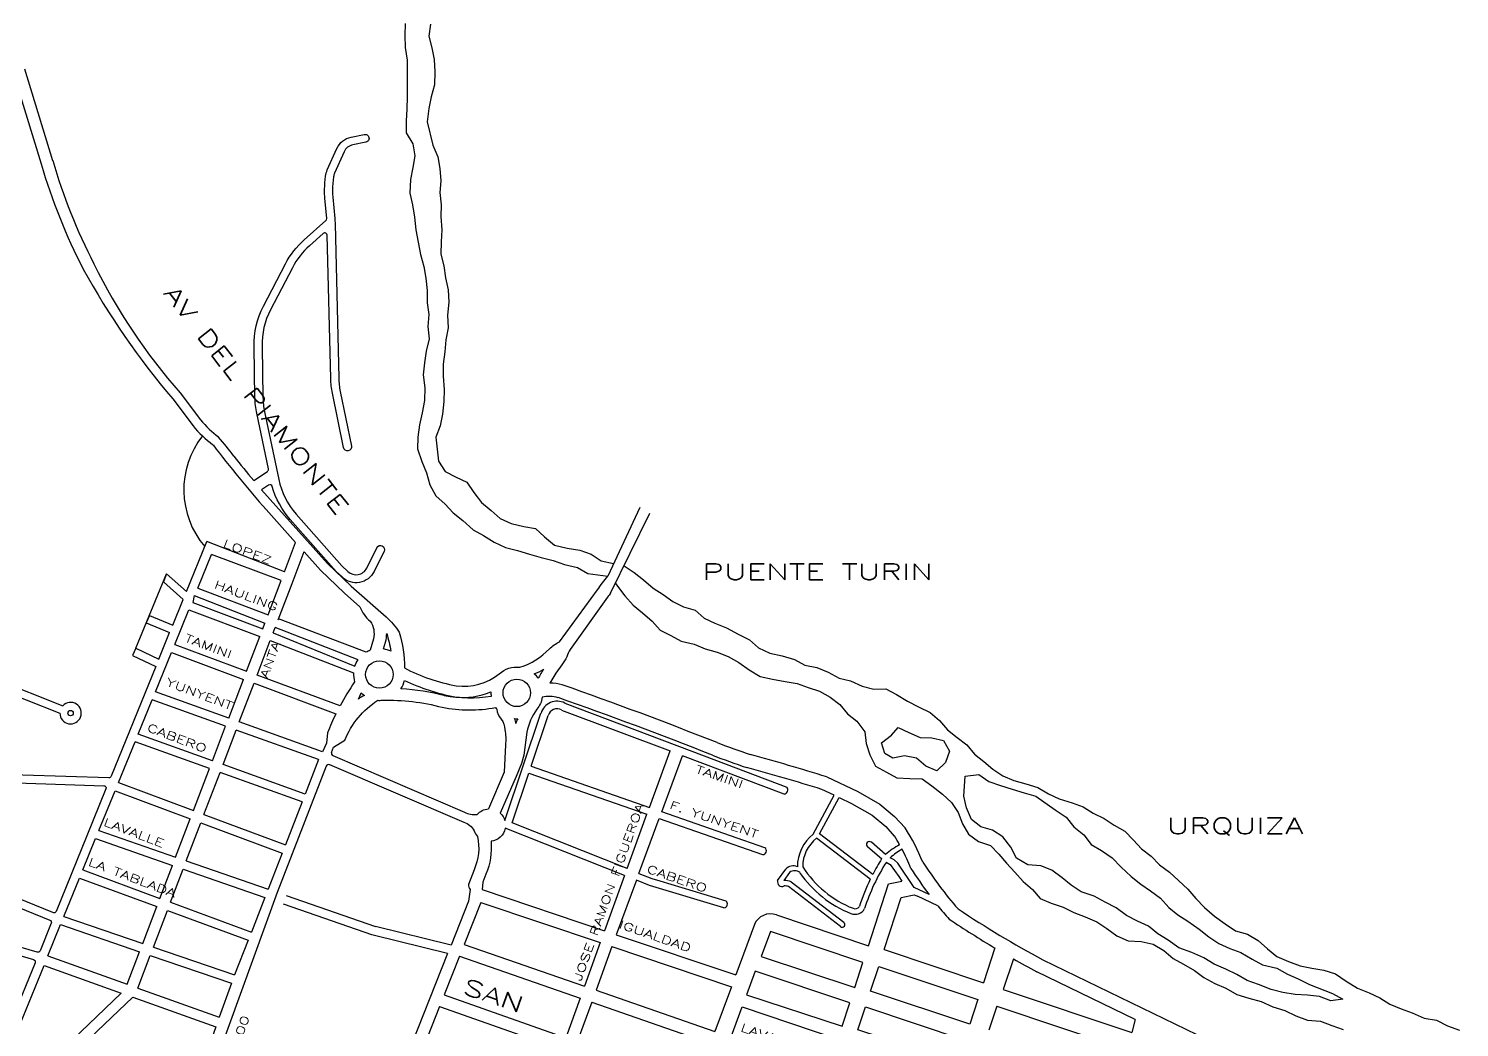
# Model space of a CAD drawing. Header units: millimetres. Extents: x 4374322 to 4409026, y 6503580 to 6534206.
# Drawn here: x 4380603 to 4382391, y 6527287 to 6528536 of the extents above; entities that cross this region are included whole.
import ezdxf

# ---------------------------------------------------------------- set-up
doc = ezdxf.new("R2010")
doc.units = ezdxf.units.MM
for name, color, linetype in [('LINEA CALLE', 252, 'Continuous'), ('NOMBRE BARRIO', 8, 'Continuous'), ('NOMBRE CALLE', 252, 'Continuous'), ('RIO', 252, 'Continuous')]:
    doc.layers.add(name, color=color, linetype=linetype)
doc.styles.add('ROMANS', font='romans')
doc.styles.add('S1', font='ROMANS')

msp = doc.modelspace()

# ---------------------------------------------------------------- linework, layer by layer
at = {"layer": 'LINEA CALLE', "transparency": 33554687}
for p, q in [((4381366.8, 6527937.5), (4381326.8, 6527851.7)), ((4381330.4, 6527830.1), (4381379.3, 6527930.3)), ((4380800.2, 6527832.3), (4380825.6, 6527894.7)), ((4380922.8, 6527857), (4380825.6, 6527894.7)), ((4380922.8, 6527857), (4380936.7, 6527893.6)), ((4380814.3, 6527836.4), (4380831.5, 6527878.7)), ((4380918.6, 6527846.1), (4380831.5, 6527878.7)), ((4380932.2, 6527842.3), (4380947.5, 6527882.3)), ((4380736.9, 6527761.7), (4380775.4, 6527854.6)), ((4380775.5, 6527854.5), (4380771.4, 6527844.6)), ((4380775.4, 6527854.6), (4380800.2, 6527832.3)), ((4380771.4, 6527844.6), (4380796.1, 6527822.3)), ((4380814.3, 6527836.4), (4380902.2, 6527803)), ((4380902.2, 6527803), (4380918.6, 6527846.1)), ((4380914.9, 6527796.9), (4380932.2, 6527842.3)), ((4380783.1, 6527790.3), (4380796.1, 6527822.3)), ((4380810.1, 6527827.2), (4380808.1, 6527818.4)), ((4380808.1, 6527818.4), (4380895.6, 6527785.5)), ((4380810.1, 6527827.2), (4380898.2, 6527792.6)), ((4380753.9, 6527802.5), (4380750, 6527793.2)), ((4380753.9, 6527802.5), (4380783.1, 6527790.3)), ((4380785.7, 6527766.1), (4380803.3, 6527809.4)), ((4380803.3, 6527809.4), (4380892, 6527776.1)), ((4380750, 6527793.2), (4380779.3, 6527780.9)), ((4380895.6, 6527785.5), (4380898.2, 6527792.6)), ((4380908.7, 6527780.6), (4380911.3, 6527787.5)), ((4380765.8, 6527747.8), (4380779.3, 6527780.9)), ((4380785.7, 6527766.1), (4380875.4, 6527732.7)), ((4380875.4, 6527732.7), (4380892, 6527776.1)), ((4380888.6, 6527727.8), (4380905.1, 6527771.2)), ((4380736.9, 6527761.7), (4380733, 6527752.4)), ((4380733, 6527752.4), (4380762, 6527738.5)), ((4380736.9, 6527761.7), (4380765.8, 6527747.8)), ((4380761.6, 6527707.1), (4380781.6, 6527756)), ((4380781.6, 6527756), (4380871.5, 6527722.5)), ((4380853.1, 6527674.2), (4380871.5, 6527722.5)), ((4380866.3, 6527669.4), (4380884.7, 6527717.6)), ((4380740.1, 6527654.2), (4380757.5, 6527697)), ((4380849.2, 6527664), (4380757.5, 6527697)), ((4380853.1, 6527674.2), (4380761.6, 6527707.1)), ((4381273, 6527692.9), (4381447.1, 6527627.1)), ((4381198.3, 6527545.9), (4381243.3, 6527680.1)), ((4381231.2, 6527614.1), (4381252.4, 6527677.3)), ((4381269.1, 6527684.2), (4381404.6, 6527633)), ((4380832.8, 6527620.8), (4380849.2, 6527664)), ((4380846, 6527616), (4380862.5, 6527659.2)), ((4380965.4, 6527622.2), (4380862.5, 6527659.2)), ((4380715.4, 6527593.5), (4380736.1, 6527644.4)), ((4380829, 6527611), (4380736.1, 6527644.4)), ((4380832.8, 6527620.8), (4380740.1, 6527654.2)), ((4380965.4, 6527622.2), (4380948.6, 6527579.1)), ((4380983.2, 6527627.3), (4381147.6, 6527556.3)), ((4381547.2, 6527579), (4381420.2, 6527627.1)), ((4381447.1, 6527627.1), (4381550.7, 6527587.8)), ((4380809.1, 6527558.6), (4380829, 6527611)), ((4380822.2, 6527553.6), (4380842.3, 6527606.2)), ((4380944.8, 6527569.3), (4380842.3, 6527606.2)), ((4380948.6, 6527579.1), (4380846, 6527616)), ((4380975, 6527614.2), (4380913.5, 6527456.2)), ((4380979, 6527615.9), (4381146.9, 6527544)), ((4381207.4, 6527543.2), (4381228.3, 6527605.4)), ((4381219, 6527617.2), (4381212.5, 6527601)), ((4381228.3, 6527605.4), (4381375.8, 6527553.9)), ((4381231.2, 6527614.1), (4381379, 6527562.5)), ((4380715.4, 6527593.5), (4380809.1, 6527558.6)), ((4381212.5, 6527601), (4381192.3, 6527555.4)), ((4381609.9, 6527577.6), (4381594.3, 6527585)), ((4381600.4, 6527600.6), (4381639.1, 6527582.3)), ((4380690.9, 6527533.5), (4380711.2, 6527583.3)), ((4380711.2, 6527583.3), (4380805.1, 6527548.2)), ((4380944.8, 6527569.3), (4380923.9, 6527515.7)), ((4381583.5, 6527528.9), (4381609.9, 6527577.6)), ((4381591.4, 6527529.6), (4381615.9, 6527574.7)), ((4381615.9, 6527574.7), (4381631.4, 6527567.4)), ((4381631.4, 6527567.4), (4381657.2, 6527552.9)), ((4381639.1, 6527582.3), (4381666.8, 6527566.7)), ((4381666.8, 6527566.7), (4381685, 6527551.2)), ((4380822.2, 6527553.6), (4380923.9, 6527515.7)), ((4381523.2, 6527512.1), (4381394.3, 6527557.1)), ((4381657.2, 6527552.9), (4381674.1, 6527538.5)), ((4381685, 6527551.2), (4381698.3, 6527537)), ((4380690.9, 6527533.5), (4380786.8, 6527500.2)), ((4380786.8, 6527500.2), (4380805.1, 6527548.2)), ((4380800.1, 6527495.6), (4380818.3, 6527543.3)), ((4380818.3, 6527543.3), (4380919.9, 6527505.3)), ((4381347.9, 6527477.2), (4381198.7, 6527536.4)), ((4381351.1, 6527485.9), (4381207.4, 6527543.2)), ((4381391.2, 6527548.5), (4381520.2, 6527503.4)), ((4381674.1, 6527538.5), (4381684.9, 6527526.7)), ((4380670.9, 6527484.3), (4380686.8, 6527523.4)), ((4380686.8, 6527523.4), (4380782.9, 6527490)), ((4381654.9, 6527472.7), (4381587.8, 6527523.9)), ((4381658, 6527478.7), (4381591.4, 6527529.6)), ((4381651.4, 6527513.4), (4381669.1, 6527498)), ((4381673.9, 6527503.5), (4381656.2, 6527518.9)), ((4380800.1, 6527495.6), (4380902.2, 6527460.1)), ((4380919.9, 6527505.3), (4380902.2, 6527460.1)), ((4381684.8, 6527497), (4381679.9, 6527499.4)), ((4381689.3, 6527492.7), (4381684.8, 6527497)), ((4380670.9, 6527484.3), (4380767.2, 6527448.7)), ((4380767.2, 6527448.7), (4380782.9, 6527490)), ((4380780.4, 6527443.8), (4380796.1, 6527485.2)), ((4380796.1, 6527485.2), (4380898.2, 6527449.7)), ((4381347.9, 6527477.2), (4381322.8, 6527408.2)), ((4381539.1, 6527470.9), (4381549.2, 6527485.1)), ((4381554, 6527481.2), (4381546.7, 6527471)), ((4381674.9, 6527494.1), (4381679.7, 6527491.2)), ((4381679.7, 6527491.2), (4381690.4, 6527476.2)), ((4381709.5, 6527462.3), (4381689.3, 6527492.7)), ((4380647.1, 6527426), (4380666.8, 6527474.2)), ((4380666.8, 6527474.2), (4380763.3, 6527438.5)), ((4381169.8, 6527459.8), (4381322.8, 6527408.2)), ((4381362.6, 6527471.4), (4381337.4, 6527403.3)), ((4381378.8, 6527464.9), (4381362.6, 6527471.4)), ((4381471.9, 6527436.9), (4381378.8, 6527464.9)), ((4381392, 6527470.5), (4381474.5, 6527445.6)), ((4381617.8, 6527413.4), (4381552.8, 6527463.4)), ((4381556.2, 6527469.4), (4381621.9, 6527418.8)), ((4381690.4, 6527476.2), (4381694.4, 6527470.3)), ((4381728.3, 6527453.7), (4381709.5, 6527462.3)), ((4380913.5, 6527456.2), (4380750.2, 6527005.1)), ((4380780.4, 6527443.8), (4380881.4, 6527406.5)), ((4380898.2, 6527449.7), (4380881.4, 6527406.5)), ((4380921.1, 6527441.8), (4381032.8, 6527403)), ((4380924.9, 6527452.2), (4381036.5, 6527413.4)), ((4381152.6, 6527445.4), (4381130.9, 6527390.4)), ((4381168.1, 6527443.7), (4381147.2, 6527391.2)), ((4381168.1, 6527443.7), (4381317.4, 6527393.4)), ((4381709.8, 6527453.2), (4381714, 6527451.3)), ((4381739.3, 6527439.6), (4381714, 6527451.3)), ((4380647.1, 6527426), (4380745.7, 6527392.3)), ((4380745.7, 6527392.3), (4380763.3, 6527438.5)), ((4380759, 6527387.7), (4380776.5, 6527433.6)), ((4380776.5, 6527433.6), (4380877.4, 6527396.3)), ((4381537.7, 6527428), (4381652.5, 6527389.6)), ((4380627.1, 6527376.8), (4380643, 6527415.9)), ((4380643, 6527415.9), (4380741.8, 6527382.1)), ((4381130.9, 6527390.4), (4381036.5, 6527413.4)), ((4380759, 6527387.7), (4380860.5, 6527353)), ((4380877.4, 6527396.3), (4380860.5, 6527353)), ((4381126.7, 6527380), (4381033.8, 6527402.7)), ((4381147.2, 6527391.2), (4381297.6, 6527338.9)), ((4381317.4, 6527393.4), (4381297.6, 6527338.9)), ((4381332, 6527388.5), (4381312.1, 6527333.8)), ((4381337.4, 6527403.3), (4381486.7, 6527353)), ((4380627.1, 6527376.8), (4380726.3, 6527341.3)), ((4380726.3, 6527341.3), (4380741.8, 6527382.1)), ((4380739.5, 6527336.6), (4380755.1, 6527377.5)), ((4380755.1, 6527377.5), (4380856.6, 6527342.9)), ((4381126.7, 6527380), (4381062.8, 6527218.7)), ((4381141.4, 6527376.5), (4381122.3, 6527328.2)), ((4381141.4, 6527376.5), (4381292.2, 6527324)), ((4381672.3, 6527384.8), (4381796.3, 6527343.3)), ((4381810.6, 6527386.8), (4381796.3, 6527343.3)), ((4381833.7, 6527373.3), (4381821, 6527335)), ((4381870.6, 6527372), (4382104.3, 6527258.4)), ((4380588.6, 6527282.3), (4380622.3, 6527365)), ((4380622.3, 6527365), (4380718.9, 6527330.4)), ((4381986, 6527297.3), (4381863, 6527357.1)), ((4380739.5, 6527336.6), (4380841.3, 6527300.1)), ((4380856.6, 6527342.9), (4380841.3, 6527300.1)), ((4381821, 6527335), (4381981.7, 6527281.2)), ((4380647.7, 6527262.2), (4380718.9, 6527330.4)), ((4380662.2, 6527257.2), (4380733.2, 6527325.3)), ((4380733.2, 6527325.3), (4380837, 6527288.1)), ((4381122.3, 6527328.2), (4381274.2, 6527274.6)), ((4381292.2, 6527324), (4381274.2, 6527274.6)), ((4381306.7, 6527319), (4381288.7, 6527269.5)), ((4381306.7, 6527319), (4381455.3, 6527267.3)), ((4381312.1, 6527333.8), (4381460.7, 6527282.2)), ((4381789.2, 6527322.2), (4381779.1, 6527291.7)), ((4381116.5, 6527313.5), (4381090.9, 6527249)), ((4381116.5, 6527313.5), (4381268.8, 6527259.7)), ((4381813.2, 6527314.1), (4381803.1, 6527283.8)), ((4381813.2, 6527314.1), (4381974.7, 6527259.9)), ((4380837, 6527288.1), (4380808.2, 6527207.6)), ((4381986, 6527297.3), (4381981.7, 6527281.2))]:
    msp.add_line(p, q, dxfattribs=at)
for points in [[(4379994.3, 6527553.2), (4379994.4, 6527553.1, -0.429127), (4379992.1, 6527560), (4380113.5, 6527793.2), (4380217.2, 6528004.2, -0.052917), (4380353.1, 6528224.3), (4380353.1, 6528224.3, 0.061188), (4380497.4, 6528423.1), (4380507.5, 6528441.4, -0.062897), (4380550.8, 6528500.6, -0.050874), (4380554.9, 6528504.1, -0.330991), (4380571, 6528503.7, -0.110915), (4380578.3, 6528494.7, -0.00859), (4380579, 6528493.2, -0.030213), (4380583.1, 6528482.3), (4380590, 6528460.6), (4380618.7, 6528366.9)], [(4380884.3, 6527970.9), (4380901.4, 6527982.4, 0.305594), (4380902.7, 6527985.5), (4380888.1, 6528055.1, -0.046836), (4380885.9, 6528074.6), (4380884.7, 6528138.5, -0.1252), (4380896.5, 6528188.9), (4380923.9, 6528241.8, -0.091987), (4380947.5, 6528272), (4380974.6, 6528296, 0.237557), (4380975.6, 6528298.5), (4380973.3, 6528324.2, -0.045578), (4380973.4, 6528343.3), (4380974.2, 6528351.5, -0.082224), (4380976.3, 6528359.4), (4380988.3, 6528386.2, -0.241228), (4381006.1, 6528400.4), (4381022.5, 6528403.7, -1), (4381024.5, 6528393.9), (4381008.1, 6528390.6, 0.241228), (4380997.4, 6528382.1), (4380985.4, 6528355.3, 0.082224), (4380984.1, 6528350.6), (4380983.3, 6528342.4, 0.045578), (4380983.3, 6528325.1), (4380985.6, 6528298.5, -0.015786), (4380986, 6528291.9), (4380990.6, 6528098.9, 0.0445), (4380992.5, 6528082.2), (4381006.4, 6528014.2, -1), (4380996.6, 6528012.2), (4380982.7, 6528080.1, -0.0445), (4380980.6, 6528098.7), (4380976.3, 6528277.6, 0.638079), (4380971.3, 6528279.8), (4380954.1, 6528264.5, 0.091987), (4380932.8, 6528237.1), (4380905.3, 6528184.3, 0.1252), (4380894.7, 6528138.7), (4380895.9, 6528074.8, 0.046836), (4380897.9, 6528057.1), (4380915.7, 6527972.4, 0.130133), (4380937.5, 6527928.9), (4380994.6, 6527864.4), (4381002, 6527857.4, 0.50332), (4381025.7, 6527861.7), (4381038.3, 6527887.1, -1), (4381047.3, 6527882.7), (4381034.7, 6527857.2, -0.50332), (4380995.2, 6527850.1), (4380987.4, 6527857.4), (4380930, 6527922.3, -0.113571), (4380907.5, 6527963.7, 0.511112), (4380903, 6527965.4), (4380894, 6527959.4)], [(4380618.7, 6528366.9, 0.046608), (4380671.3, 6528235.1, 0.049204), (4380783.1, 6528073), (4380808.6, 6528039.5, 0.066301), (4380833.4, 6528015.8)], [(4380633.1, 6528371.1, 0.046608), (4380684.6, 6528241.9, 0.065707), (4380792.4, 6528080.6), (4380818, 6528046.9, 0.06599), (4380840.5, 6528025.5)], [(4379994.3, 6527553.2), (4379994.5, 6527553.5), (4380114.7, 6527784.2), (4380121.5, 6527797.4), (4380221.8, 6528001.8, -0.378135), (4380225.5, 6528003.3), (4380466.6, 6527920.4, -0.444232), (4380468.3, 6527916.3), (4380389, 6527744.7), (4380382.2, 6527730.8, 0.439705), (4380383.8, 6527726.7), (4380522.8, 6527672.2, 0.406), (4380526.6, 6527673.8), (4380559.7, 6527751.5, -0.414214), (4380563.6, 6527753.1), (4380567.3, 6527751.5, -0.414214), (4380568.9, 6527747.6), (4380560, 6527726.7, 0.421916), (4380561.6, 6527722.7), (4380645.8, 6527689.5)], [(4380894, 6527959.4), (4380976.5, 6527867.2), (4381006, 6527839.1), (4381049.7, 6527800.5, -0.085225), (4381066.3, 6527781.3, -0.074658), (4381072.7, 6527736.8, 0.076802), (4381137.5, 6527714.5, 0.201095), (4381191.1, 6527729.3, -0.221491), (4381217.1, 6527737.7, 0.134991), (4381253.8, 6527760.7, -0.090926), (4381266.6, 6527769.4), (4381313.9, 6527834.3, -0.018819), (4381326.8, 6527851.7)], [(4380947.3, 6527881.8), (4380967.9, 6527858.8), (4380997.9, 6527830.2), (4381017.1, 6527813.2, 0.111068), (4381029.8, 6527795.1, -0.222305), (4381033.9, 6527773.3), (4381029.8, 6527758.8, 0.042518), (4381024.8, 6527756.4), (4380915.4, 6527798.1)], [(4381330.4, 6527830.1, 0.03173), (4381326.5, 6527825.2), (4381279.8, 6527759.9, 0.045839), (4381275.5, 6527750.7, -0.050013), (4381269.5, 6527740.8), (4381261.9, 6527730.3), (4381254.5, 6527717.8)], [(4380908.7, 6527780.6), (4381010.8, 6527739.2, -0.067322), (4381014.8, 6527747), (4380911.3, 6527787.5)], [(4380905.1, 6527771.2), (4381009.1, 6527730.5, 0.087313), (4381010.4, 6527719.3, 0.026114), (4380992.2, 6527689.3), (4380888.6, 6527727.8)], [(4380762, 6527738.5), (4380706.1, 6527601.3, -0.313852), (4380703.2, 6527599.4), (4380541.5, 6527604.6, -0.077742), (4380535.5, 6527605.8), (4380515.1, 6527613.1, -0.431659), (4380513.4, 6527617.1), (4380553.7, 6527712, -0.406553), (4380557.6, 6527713.6), (4380642.1, 6527680.2)], [(4380884.7, 6527717.6), (4380987.1, 6527679.6, 0.01952), (4380976.4, 6527655.6), (4380975.5, 6527642.9), (4380970.2, 6527632), (4380866.3, 6527669.4)], [(4381123.4, 6527701.8, 0.050599), (4381068.4, 6527710.7, 0.088327), (4381072.9, 6527721.2, 0.069405), (4381135.5, 6527700.8)], [(4380981.6, 6527631.1), (4380984.2, 6527637.7), (4380998.1, 6527646.5, -0.151225), (4381039.3, 6527696.3, 0.046339), (4381045.3, 6527696.5, -0.072033), (4381119.7, 6527687.6, 0.090406), (4381186.6, 6527687.2, 0.018014), (4381188, 6527685.3, 0.144916), (4381193.7, 6527672.7, -0.136063), (4381198.2, 6527659.6)], [(4381022.7, 6527702.2, 0.093602), (4381015.2, 6527697.9, 0.057884), (4381018.5, 6527705.7, 0.042407), (4381022.7, 6527702.2)], [(4381135.7, 6527700.7, 0.135187), (4381180.8, 6527707.1, 0.046244), (4381181.1, 6527701.2, -0.086103), (4381122.5, 6527702)], [(4381264.9, 6527699.6, 0.113714), (4381245, 6527700.3, -0.130486), (4381238.2, 6527685.1, 0.108836), (4381225.8, 6527656.4), (4381221.7, 6527627.8), (4381219, 6527617.2)], [(4381198.2, 6527659.6, -0.066057), (4381199, 6527640.5), (4381197.4, 6527606.5), (4381177.7, 6527560.5)], [(4381147.6, 6527556.3, 0.103639), (4381163.4, 6527553.5, -0.205215), (4381177.7, 6527560.5, -0.205215)], [(4381192.3, 6527555.4, -0.141291), (4381198.3, 6527545.9, -0.141291)], [(4381146.9, 6527544, -0.209913), (4381159.7, 6527533.2, 0.104783), (4381164.2, 6527526.1, -0.150191), (4381159.8, 6527484.4), (4381152.9, 6527465.9, 0.203602), (4381154.8, 6527459.8), (4381152.6, 6527445.4)], [(4381198.7, 6527536.4, -0.329921), (4381180.9, 6527520.1, -0.121536), (4381174.5, 6527479), (4381170.8, 6527468.9), (4381169.8, 6527459.8)], [(4381537.7, 6527428, 0.402039), (4381510, 6527415.9), (4381486.8, 6527353.3)], [(4380544.5, 6527388.4, -0.384028), (4380548.1, 6527390.2), (4380609.3, 6527372.3, -0.4445), (4380611.2, 6527368.3), (4380583.4, 6527299.9, -0.415457), (4380579.5, 6527298.3), (4380520.8, 6527322.4, -0.413515), (4380519.1, 6527326.3), (4380544.5, 6527388.4)]]:
    msp.add_lwpolyline(points, format="xyb", dxfattribs=at)
for points in [[(4380598, 6528485.7), (4380633, 6528371.2)], [(4380900, 6527934.7), (4380936.7, 6527893.6)], [(4381379, 6527562.5), (4381404.6, 6527633)], [(4381394.3, 6527557.1), (4381420.2, 6527627.1)], [(4381351.1, 6527485.9), (4381375.8, 6527553.9)], [(4381365.8, 6527480), (4381391.2, 6527548.5)], [(4381365.8, 6527480), (4381381.8, 6527473.6), (4381392, 6527470.5)], [(4381652.5, 6527389.6), (4381677.8, 6527466.9)], [(4381677.8, 6527466.9), (4381694.4, 6527470.3)], [(4381672.3, 6527384.8), (4381693.6, 6527449.8)], [(4381693.6, 6527449.8), (4381709.8, 6527453.2)], [(4381332, 6527388.5), (4381481.3, 6527338.2), (4381460.7, 6527282.2)], [(4381779.1, 6527291.7), (4381655.3, 6527332.8), (4381665.4, 6527363.7), (4381789.2, 6527322.2)], [(4381762.3, 6527243.9), (4381639.4, 6527284.4), (4381648.8, 6527313.3), (4381771.7, 6527272.1)]]:
    msp.add_lwpolyline(points, dxfattribs=at)
for points in [[(4381055.7, 6527757.6, 0.073577), (4381046.7, 6527760.5), (4381049.1, 6527769.1, 0.064239), (4381050.5, 6527779.8, -0.041998)], [(4381246.7, 6527735.4, 0.065369), (4381240, 6527723.5, 0.062665), (4381234.7, 6527729.6, 0.095249)], [(4380675.8, 6527526.9), (4380637.4, 6527432.5, -0.414457), (4380633.4, 6527430.9), (4380466.3, 6527499.1, -0.403444), (4380464.6, 6527502.9), (4380478.6, 6527541.3, 0.203947), (4380504.9, 6527561.1, 1.077198), (4380479.4, 6527572.6), (4380455.4, 6527506.9, -0.425065), (4380451.4, 6527505.2), (4380303.8, 6527565.5, -0.43561), (4380302.3, 6527569.6), (4380346.8, 6527659.5, -0.380256), (4380350.5, 6527661), (4380533, 6527595.9, 0.077742), (4380539, 6527594.7), (4380697, 6527589.6, -0.522241), (4380699.7, 6527585.5)], [(4381212.1, 6527667.2, 0.109613), (4381210.3, 6527673.4, 0.031801), (4381214.4, 6527673.3, 0.126033)], [(4380279.9, 6527524.4), (4380295.1, 6527555.2, -0.393136), (4380299, 6527556.6), (4380629.7, 6527421.6, -0.413772), (4380631.3, 6527417.7), (4380617.3, 6527383.2, -0.384562), (4380613.7, 6527381.5), (4380543.5, 6527401.9), (4380448, 6527433.2), (4380368.9, 6527466.8), (4380281, 6527520.5, -0.388593)]]:
    msp.add_lwpolyline(points, format="xyb", close=True, dxfattribs=at)
for points in [[(4381635.5, 6527337.5), (4381645.6, 6527368.5), (4381530.1, 6527407.3), (4381518.7, 6527376.2)], [(4381511.1, 6527357.6), (4381500.3, 6527328.2), (4381619.7, 6527289), (4381629.2, 6527318)], [(4381602.6, 6527236.6), (4381481.5, 6527276.8), (4381494.8, 6527313.1), (4381614.4, 6527272.8)]]:
    msp.add_lwpolyline(points, close=True, dxfattribs=at)
for centre, radius in [((4381041.4, 6527728.6), 17.2), ((4381213.1, 6527705.6), 17.2), ((4380655.5, 6527680.3), 3.41)]:
    msp.add_circle(centre, radius, dxfattribs=at)
for centre, radius, start, end in [((4380906.3, 6527959.5), 109.3, 141.986, 220.4347), ((4381853.4, 6528785.2), 1277.6, 217.0377, 221.7359), ((4380395.4, 6527651.4), 581.4, 37.0233, 40.0442), ((4382079.4, 6528965), 1554.5, 218.3029, 219.7532), ((4381254.4, 6527660.8), 57, 74.129, 89.8824), ((4379529.3, 6522754.1), 5258, 68.4162, 70.6676), ((4380655.5, 6527680.3), 13.4, 180.3671, 136.5705), ((4381263.6, 6527674.1), 21.1, 63.3521, 163.3278), ((4379529.3, 6522754.1), 5241.3, 68.4148, 70.6616), ((4381263.6, 6527674.1), 11.6, 61.2863, 163.9789), ((4381911.6, 6528826.6), 1265.2, 249.2597, 251.2479), ((4380984.4, 6527630), 3, 158.711, 246.6521), ((4381871.8, 6528717.4), 1165.8, 249.183, 251.42), ((4380756.6, 6524893.5), 2835.6, 72.6867, 74.6992), ((4380977.8, 6527613.1), 3, 66.8254, 158.711), ((4380756.6, 6524893.5), 2818.8, 72.7109, 74.7013), ((4381546.3, 6527584.5), 5.56, 279.6918, 37.1183), ((4381469.4, 6527390.7), 271.6, 22.3488, 32.5816), ((4381615.1, 6527488.5), 51.3, 128.0284, 180.4285), ((4381615.1, 6527488.5), 44.7, 127.6048, 180.4285), ((4381653.8, 6527516.1), 3.67, 49.45, 228.4504), ((4381754.2, 6527407.4), 125.3, 120.0702, 129.8728), ((4381469.4, 6527390.7), 254.9, 29.3856, 32.2528), ((4381520.3, 6527508.2), 4.81, 268.4072, 53.0701), ((4381886.9, 6527359.4), 258.2, 147.5294, 152.467), ((4381725, 6527452.9), 64.8, 117.9914, 134.0976), ((4381469.4, 6527390.7), 254.9, 22.0145, 27.9386), ((4381558.5, 6527476.7), 12.6, 65.1452, 137.7201), ((4381560.2, 6527472.9), 10.4, 50.2764, 126.6337), ((4381683, 6527560.8), 141, 214.558, 248.1714), ((4381683, 6527560.8), 134, 212.8598, 248.2836), ((4381886.7, 6527359.5), 250.9, 147.5548, 162.2491), ((4382133.2, 6527759.2), 507.3, 212.5525, 217.0383), ((4382133.2, 6527759.2), 490.5, 212.7288, 221.2729), ((4381544.7, 6527469.5), 5.81, 165.9752, 295.0669), ((4381548.1, 6527450.1), 20.9, 67.2321, 93.7753), ((4381548.1, 6527450.1), 14.2, 70.4589, 93.7753), ((4381886.9, 6527359.4), 258.2, 153.974, 162.0861), ((4381471.5, 6527441.8), 4.91, 274.1772, 52.2655), ((4381635.9, 6527442.1), 13.3, 246.0618, 332.4295), ((4381635.9, 6527442.1), 6.27, 246.0108, 327.9947), ((4382133.2, 6527759.2), 507.3, 219.0496, 221.524), ((4382486, 6528517.2), 1300.1, 236.2972, 241.7489), ((4381619.8, 6527416.1), 3.39, 232.9644, 51.8321), ((4382486, 6528517.2), 1316.9, 236.2015, 239.144), ((4382486, 6528517.2), 1316.9, 240.3096, 241.7637)]:
    msp.add_arc(centre, radius, start, end, dxfattribs=at)
at = {"layer": 'RIO', "transparency": 33554687}
for p, q in [((4381347.1, 6527864.4), (4381359.8, 6527856.1)), ((4381359.8, 6527856.1), (4381371.4, 6527846.9)), ((4381336.4, 6527842.5), (4381348.2, 6527827.1)), ((4381371.4, 6527846.9), (4381383.5, 6527836.7)), ((4381383.5, 6527836.7), (4381396, 6527828.5)), ((4381348.2, 6527827.1), (4381358.4, 6527815.3)), ((4381396, 6527828.5), (4381408.1, 6527819.8)), ((4381408.1, 6527819.8), (4381421.6, 6527813.2)), ((4381358.4, 6527815.3), (4381370, 6527805.5)), ((4381370, 6527805.5), (4381382.1, 6527795.3)), ((4381421.6, 6527813.2), (4381436, 6527809.2)), ((4381436, 6527809.2), (4381447.1, 6527798.9)), ((4381382.1, 6527795.3), (4381392.2, 6527784)), ((4381392.2, 6527784), (4381405.7, 6527777.4)), ((4381447.1, 6527798.9), (4381460.5, 6527792.8)), ((4381460.5, 6527792.8), (4381475, 6527786.8)), ((4381475, 6527786.8), (4381489.6, 6527779.2)), ((4381405.7, 6527777.4), (4381418.7, 6527770.3)), ((4381418.7, 6527770.3), (4381434.6, 6527766.3)), ((4381434.6, 6527766.3), (4381448.6, 6527760.7)), ((4381489.6, 6527779.2), (4381504.1, 6527772.1)), ((4381504.1, 6527772.1), (4381515.2, 6527761.8)), ((4381448.6, 6527760.7), (4381463.5, 6527756.7)), ((4381463.5, 6527756.7), (4381477.4, 6527751.2)), ((4381477.4, 6527751.2), (4381490.5, 6527743.5)), ((4381515.2, 6527761.8), (4381529.2, 6527755.3)), ((4381529.2, 6527755.3), (4381544.6, 6527751.8)), ((4381544.6, 6527751.8), (4381560, 6527747.3)), ((4381560, 6527747.3), (4381573, 6527740.2)), ((4381490.5, 6527743.5), (4381503.6, 6527734.4)), ((4381503.6, 6527734.4), (4381517.1, 6527726.2)), ((4381573, 6527740.2), (4381587.9, 6527737.2)), ((4381587.9, 6527737.2), (4381602.4, 6527731.6)), ((4381602.4, 6527731.6), (4381615.9, 6527724)), ((4381517.1, 6527726.2), (4381532.5, 6527722.8)), ((4381532.5, 6527722.8), (4381548.4, 6527719.8)), ((4381548.4, 6527719.8), (4381563.3, 6527717.3)), ((4381563.3, 6527717.3), (4381577.2, 6527712.3)), ((4381577.2, 6527712.3), (4381591.6, 6527707.8)), ((4381615.9, 6527724), (4381630.3, 6527720.5)), ((4381630.3, 6527720.5), (4381644.8, 6527713.9)), ((4381644.8, 6527713.9), (4381659.2, 6527710.4)), ((4381659.2, 6527710.4), (4381674.5, 6527710.5)), ((4381674.5, 6527710.5), (4381687.5, 6527703.4)), ((4381591.6, 6527707.8), (4381604.7, 6527700.1)), ((4381604.7, 6527700.1), (4381616.7, 6527690.9)), ((4381687.5, 6527703.4), (4381701.5, 6527695.3)), ((4381701.5, 6527695.3), (4381715, 6527688.2)), ((4381616.7, 6527690.9), (4381626.3, 6527679.6)), ((4381626.3, 6527679.6), (4381637.9, 6527670.3)), ((4381715, 6527688.2), (4381729.6, 6527681.1)), ((4381729.6, 6527681.1), (4381741.2, 6527670.9)), ((4381637.9, 6527670.3), (4381648.1, 6527657)), ((4381648.1, 6527657), (4381649.7, 6527642.2)), ((4381681.3, 6527652.7), (4381689.6, 6527662.2)), ((4381689.6, 6527662.2), (4381703.1, 6527656.1)), ((4381703.1, 6527656.1), (4381717.1, 6527650)), ((4381741.2, 6527670.9), (4381751.3, 6527659.5)), ((4381751.3, 6527659.5), (4381763.4, 6527649.8)), ((4381649.7, 6527642.2), (4381654.3, 6527628.2)), ((4381669, 6527643), (4381681.3, 6527652.7)), ((4381673.1, 6527629.9), (4381669, 6527643)), ((4381717.1, 6527650), (4381731.8, 6527649.6)), ((4381731.8, 6527649.6), (4381746.2, 6527646.1)), ((4381746.2, 6527646.1), (4381753.9, 6527632.6)), ((4381763.4, 6527649.8), (4381775.5, 6527640.6)), ((4381775.5, 6527640.6), (4381785.1, 6527629.2)), ((4381654.3, 6527628.2), (4381661.5, 6527614.2)), ((4381683, 6527624.2), (4381673.1, 6527629.9)), ((4381697.6, 6527626.8), (4381683, 6527624.2)), ((4381712.5, 6527623.8), (4381697.6, 6527626.8)), ((4381724.1, 6527614.1), (4381712.5, 6527623.8)), ((4381753.9, 6527632.6), (4381748.8, 6527618.6)), ((4381785.1, 6527629.2), (4381796.6, 6527620)), ((4381661.5, 6527614.2), (4381675, 6527606.5)), ((4381675, 6527606.5), (4381688, 6527599.4)), ((4381738.1, 6527608), (4381724.1, 6527614.1)), ((4381748.8, 6527618.6), (4381738.1, 6527608)), ((4381773.4, 6527601.3), (4381790.7, 6527603.5)), ((4381790.7, 6527603.5), (4381803.2, 6527594.8)), ((4381796.6, 6527620), (4381808.2, 6527610.3)), ((4381808.2, 6527610.3), (4381820.7, 6527602.1)), ((4381688, 6527599.4), (4381704.3, 6527598.5)), ((4381704.3, 6527598.5), (4381719.6, 6527598.1)), ((4381719.6, 6527598.1), (4381731.7, 6527589.4)), ((4381731.7, 6527589.4), (4381745.3, 6527579.2)), ((4381771.9, 6527576.7), (4381773.4, 6527601.3)), ((4381803.2, 6527594.8), (4381817.7, 6527589.7)), ((4381817.7, 6527589.7), (4381832.1, 6527585.2)), ((4381820.7, 6527602.1), (4381834.2, 6527596)), ((4381832.1, 6527585.2), (4381847, 6527580.7)), ((4381834.2, 6527596), (4381849.1, 6527592)), ((4381849.1, 6527592), (4381864.1, 6527587.5)), ((4381864.1, 6527587.5), (4381877.6, 6527579.4)), ((4381745.3, 6527579.2), (4381756.4, 6527568.5)), ((4381756.4, 6527568.5), (4381764.5, 6527556)), ((4381775, 6527562.1), (4381771.9, 6527576.7)), ((4381847, 6527580.7), (4381861.9, 6527576.7)), ((4381861.9, 6527576.7), (4381886, 6527559.3)), ((4381877.6, 6527579.4), (4381891.1, 6527573.3)), ((4381891.1, 6527573.3), (4381907.1, 6527568.3)), ((4381907.1, 6527568.3), (4381921, 6527563.2)), ((4381764.5, 6527556), (4381770.2, 6527542)), ((4381781.2, 6527547.5), (4381775, 6527562.1)), ((4381886, 6527559.3), (4381899.6, 6527550.2)), ((4381899.6, 6527550.2), (4381909.3, 6527538.3)), ((4381921, 6527563.2), (4381933.5, 6527555.1)), ((4381933.5, 6527555.1), (4381947, 6527548.5)), ((4381770.2, 6527542), (4381777.8, 6527529)), ((4381793.2, 6527538.3), (4381781.2, 6527547.5)), ((4381807.7, 6527533.8), (4381793.2, 6527538.3)), ((4381820.7, 6527525.6), (4381807.7, 6527533.8)), ((4381909.3, 6527538.3), (4381921.9, 6527528.1)), ((4381947, 6527548.5), (4381959.6, 6527540.3)), ((4381959.6, 6527540.3), (4381973.1, 6527532.7)), ((4381973.1, 6527532.7), (4381983.7, 6527521.4)), ((4381777.8, 6527529), (4381789.9, 6527519.8)), ((4381789.9, 6527519.8), (4381804.9, 6527514.8)), ((4381804.9, 6527514.8), (4381815.5, 6527504)), ((4381830.4, 6527512.8), (4381820.7, 6527525.6)), ((4381921.9, 6527528.1), (4381931, 6527516.2)), ((4381931, 6527516.2), (4381944, 6527508.6)), ((4381983.7, 6527521.4), (4381993.8, 6527510.6)), ((4381815.5, 6527504), (4381825.1, 6527492.7)), ((4381837.5, 6527498.8), (4381830.4, 6527512.8)), ((4381851.6, 6527490.6), (4381837.5, 6527498.8)), ((4381944, 6527508.6), (4381957.1, 6527499.4)), ((4381957.1, 6527499.4), (4381968.3, 6527487.6)), ((4381993.8, 6527510.6), (4382005.9, 6527501.3)), ((4382005.9, 6527501.3), (4382016.5, 6527490.5)), ((4381825.1, 6527492.7), (4381835.7, 6527481.3)), ((4381835.7, 6527481.3), (4381845.8, 6527470)), ((4381867.9, 6527489.3), (4381851.6, 6527490.6)), ((4381881.9, 6527484.2), (4381867.9, 6527489.3)), ((4381894.5, 6527474.5), (4381881.9, 6527484.2)), ((4381968.3, 6527487.6), (4381980.9, 6527475.9)), ((4382016.5, 6527490.5), (4382028.6, 6527481.3)), ((4382028.6, 6527481.3), (4382040.2, 6527471.1)), ((4381845.8, 6527470), (4381857.4, 6527459.8)), ((4381857.4, 6527459.8), (4381867, 6527448.4)), ((4381906, 6527465.3), (4381894.5, 6527474.5)), ((4381918.6, 6527457.1), (4381906, 6527465.3)), ((4381980.9, 6527475.9), (4381993, 6527466.7)), ((4381993, 6527466.7), (4382005.1, 6527458)), ((4382040.2, 6527471.1), (4382051.8, 6527460.3)), ((4382051.8, 6527460.3), (4382061.9, 6527448.5)), ((4381867, 6527448.4), (4381881, 6527442.9)), ((4381881, 6527442.9), (4381895.9, 6527437.8)), ((4381934.6, 6527451.6), (4381918.6, 6527457.1)), ((4381948.6, 6527444), (4381934.6, 6527451.6)), ((4381962.1, 6527436.9), (4381948.6, 6527444)), ((4382005.1, 6527458), (4382017.6, 6527448.8)), ((4382017.6, 6527448.8), (4382027.8, 6527437.5)), ((4382061.9, 6527448.5), (4382072.5, 6527437.2)), ((4381895.9, 6527437.8), (4381909.4, 6527431.2)), ((4381909.4, 6527431.2), (4381923.4, 6527425.7)), ((4381923.4, 6527425.7), (4381937.9, 6527419.6)), ((4381975.2, 6527427.2), (4381962.1, 6527436.9)), ((4381988.7, 6527420.1), (4381975.2, 6527427.2)), ((4382027.8, 6527437.5), (4382039.3, 6527428.2)), ((4382039.3, 6527428.2), (4382051.9, 6527420.1)), ((4382072.5, 6527437.2), (4382085.2, 6527426.5)), ((4382085.2, 6527426.5), (4382098.3, 6527416.8)), ((4381937.9, 6527419.6), (4381950.4, 6527410.9)), ((4381950.4, 6527410.9), (4381963, 6527401.8)), ((4382002.7, 6527414), (4381988.7, 6527420.1)), ((4382014.3, 6527404.3), (4382002.7, 6527414)), ((4382051.9, 6527420.1), (4382066, 6527410.4)), ((4382066, 6527410.4), (4382078.1, 6527400.7)), ((4382098.3, 6527416.8), (4382111.4, 6527408.1)), ((4382111.4, 6527408.1), (4382126.3, 6527404.1)), ((4381963, 6527401.8), (4381977, 6527395.7)), ((4381977, 6527395.7), (4381993.3, 6527394.8)), ((4381993.3, 6527394.8), (4382008.2, 6527391.3)), ((4382008.2, 6527391.3), (4382021.7, 6527383.7)), ((4382027.3, 6527396.7), (4382014.3, 6527404.3)), ((4382040.4, 6527387), (4382027.3, 6527396.7)), ((4382078.1, 6527400.7), (4382090.6, 6527392.5)), ((4382090.6, 6527392.5), (4382104.1, 6527385.9)), ((4382126.3, 6527404.1), (4382139.8, 6527396)), ((4382139.8, 6527396), (4382151.4, 6527385.8)), ((4382021.7, 6527383.7), (4382033.3, 6527373.4)), ((4382033.3, 6527373.4), (4382046.3, 6527366.3)), ((4382056.5, 6527381), (4382040.4, 6527387)), ((4382071.5, 6527374.4), (4382056.5, 6527381)), ((4382084.5, 6527366.3), (4382071.5, 6527374.4)), ((4382104.1, 6527385.9), (4382118, 6527380.9)), ((4382118, 6527380.9), (4382132.1, 6527372.8)), ((4382132.1, 6527372.8), (4382145.1, 6527365.6)), ((4382151.4, 6527385.8), (4382163, 6527376)), ((4382163, 6527376), (4382177.5, 6527370)), ((4382177.5, 6527370), (4382192, 6527364.4)), ((4382046.3, 6527366.3), (4382059.9, 6527358.7)), ((4382059.9, 6527358.7), (4382071.9, 6527350)), ((4382099, 6527360.2), (4382084.5, 6527366.3)), ((4382113, 6527353.6), (4382099, 6527360.2)), ((4382126, 6527346), (4382113, 6527353.6)), ((4382145.1, 6527365.6), (4382163.1, 6527361.7)), ((4382163.1, 6527361.7), (4382176.1, 6527354.1)), ((4382176.1, 6527354.1), (4382189.6, 6527348)), ((4382192, 6527364.4), (4382206.8, 6527361.4)), ((4382206.8, 6527361.4), (4382221.7, 6527359)), ((4382221.7, 6527359), (4382236.1, 6527354.4)), ((4382236.1, 6527354.4), (4382249.7, 6527345.3)), ((4382071.9, 6527350), (4382085.5, 6527342.4)), ((4382085.5, 6527342.4), (4382099.4, 6527336.3)), ((4382099.4, 6527336.3), (4382113, 6527328.7)), ((4382140, 6527340.9), (4382126, 6527346)), ((4382156, 6527335), (4382140, 6527340.9)), ((4382170.4, 6527330.9), (4382156, 6527335)), ((4382189.6, 6527348), (4382203.6, 6527340.9)), ((4382203.6, 6527340.9), (4382232.5, 6527329.8)), ((4382249.7, 6527345.3), (4382263.8, 6527336.7)), ((4382263.8, 6527336.7), (4382278.3, 6527330.6)), ((4382113, 6527328.7), (4382127.9, 6527324.2)), ((4382127.9, 6527324.2), (4382143.4, 6527319.7)), ((4382143.4, 6527319.7), (4382157.9, 6527313.1)), ((4382185.8, 6527328.5), (4382170.4, 6527330.9)), ((4382201.1, 6527327.6), (4382185.8, 6527328.5)), ((4382216.4, 6527326.1), (4382201.1, 6527327.6)), ((4382230.3, 6527320.6), (4382216.4, 6527326.1)), ((4382245.5, 6527322.7), (4382230.3, 6527320.6)), ((4382232.5, 6527329.8), (4382245.5, 6527322.7)), ((4382278.3, 6527330.6), (4382291.8, 6527324.5)), ((4382291.8, 6527324.5), (4382304.3, 6527316.3)), ((4382304.3, 6527316.3), (4382318.3, 6527310.8)), ((4382157.9, 6527313.1), (4382172.8, 6527308.6)), ((4382172.8, 6527308.6), (4382186.8, 6527302)), ((4382186.8, 6527302), (4382201.3, 6527296.5)), ((4382318.3, 6527310.8), (4382332.2, 6527305.7)), ((4382332.2, 6527305.7), (4382347.2, 6527299.2)), ((4382347.2, 6527299.2), (4382362.6, 6527296.7)), ((4382201.3, 6527296.5), (4382217.6, 6527295.1)), ((4382217.6, 6527295.1), (4382231.5, 6527290)), ((4382231.5, 6527290), (4382246, 6527285)), ((4382362.6, 6527296.7), (4382376.1, 6527289.6)), ((4382376.1, 6527289.6), (4382391.1, 6527284.1))]:
    msp.add_line(p, q, dxfattribs=at)
for points in [[(4381073.7, 6528542.3), (4381073.2, 6528527.5), (4381073.8, 6528512.2), (4381076, 6528496.5), (4381076.1, 6528480.7), (4381076.2, 6528465.4), (4381076.3, 6528450.6), (4381075.8, 6528435.3), (4381074.9, 6528420.5), (4381075, 6528405.7), (4381083.2, 6528391.8), (4381085.8, 6528377.1), (4381083.3, 6528362.2), (4381080.3, 6528347.3), (4381079.5, 6528330.4), (4381082.6, 6528315.8), (4381085.3, 6528300.1), (4381086.9, 6528284.3), (4381090, 6528269.2), (4381092.7, 6528253.5), (4381096.8, 6528238.8), (4381099.5, 6528224.2), (4381101.1, 6528208.4), (4381101.2, 6528193.1), (4381103.3, 6528178.4), (4381101.9, 6528163.6), (4381103.5, 6528148.3), (4381100, 6528132.9), (4381097.6, 6528118), (4381096.1, 6528103.2), (4381098.3, 6528086.9), (4381097.9, 6528071.1), (4381094.9, 6528055.7), (4381091.4, 6528040.8), (4381089.5, 6528025.4), (4381089.1, 6528010.6), (4381094.3, 6527995), (4381100.4, 6527980.5), (4381104.6, 6527965.8), (4381111.8, 6527951.9), (4381123.4, 6527941.6), (4381133.5, 6527930.8), (4381145.5, 6527921.1), (4381158.7, 6527909.4), (4381171.7, 6527902.2), (4381184.8, 6527894.1), (4381198.8, 6527887.5), (4381214.2, 6527883.5), (4381229.1, 6527879), (4381243.5, 6527875), (4381258.5, 6527871), (4381272.9, 6527865.9), (4381288.8, 6527862.5), (4381301.8, 6527854.9), (4381326.8, 6527851.7)], [(4381105.2, 6528541.5), (4381103.3, 6528526.7), (4381106.9, 6528512), (4381110, 6528497.4), (4381110.6, 6528482.1), (4381110.3, 6528465.8), (4381106.3, 6528450.8), (4381103.3, 6528435.9), (4381100.9, 6528419.5), (4381108.2, 6528390.2), (4381114.3, 6528375.7), (4381117, 6528361), (4381118.1, 6528345.7), (4381117.1, 6528330.9), (4381118.7, 6528315.7), (4381118.3, 6528300.9), (4381119.5, 6528284.6), (4381118.5, 6528269.3), (4381118.1, 6528254), (4381121.8, 6528239.3), (4381123.9, 6528224.6), (4381127.5, 6528209.5), (4381128.1, 6528194.2), (4381126.7, 6528177.8), (4381127.4, 6528162), (4381124.4, 6528147.1), (4381123, 6528131.8), (4381121, 6528116.4), (4381121.1, 6528101.6), (4381122.3, 6528084.8), (4381121.8, 6528070), (4381120.4, 6528054.2), (4381117.5, 6528039.3), (4381111.9, 6528025.3), (4381113.5, 6528010.1), (4381115.1, 6527995.3), (4381123.8, 6527982.4), (4381137.3, 6527975.3), (4381150.8, 6527969.2), (4381159.4, 6527956.3), (4381169.1, 6527943.4), (4381181.2, 6527933.7), (4381192.3, 6527923.4), (4381206.2, 6527917.4), (4381221.7, 6527913.4), (4381236.5, 6527910.9), (4381247.6, 6527900.6), (4381260.2, 6527890.4), (4381276.2, 6527886.5), (4381292, 6527884), (4381306, 6527879), (4381318.5, 6527870.8), (4381334.1, 6527867.4)]]:
    msp.add_lwpolyline(points, dxfattribs=at)

# ---------------------------------------------------------------- texts
at = {"layer": 'NOMBRE BARRIO', "transparency": 33554687, "style": 'ROMANS', "width": 1.5}
for s, p in [('PUENTE TURIN', (4381445.1, 6527847.1)), ('URQUIZA', (4382025.4, 6527529.4))]:
    msp.add_text(s, height=20, dxfattribs=at).set_placement(p)
at = {"layer": 'NOMBRE BARRIO', "linetype": 'Continuous', "transparency": 33554687, "style": 'S1', "width": 1.5}
msp.add_text('SAN', height=20, rotation=341.3697, dxfattribs=at).set_placement((4381144.2, 6527330))
at = {"layer": 'NOMBRE CALLE', "transparency": 33554687, "style": 'ROMANS', "width": 1.5}
msp.add_text('AV DEL PIAMONTE', height=20, rotation=307.9639, dxfattribs=at).set_placement((4380770.9, 6528205))
at = {"layer": 'NOMBRE CALLE', "linetype": 'Continuous', "transparency": 33554687, "style": 'S1', "width": 1.5}
for s, rotation, p in [('LOPEZ', 339.2623, (4380845.1, 6527888.3)), ('HAULING', 339.2623, (4380834, 6527837.2)), ('TAMINI', 339.2623, (4380796.9, 6527770.3)), ('ANTA', 70.0271, (4380901.5, 6527723)), ('YUNYENT', 339.2623, (4380773.6, 6527715.2)), ('CABERO', 339.2623, (4380750, 6527658.4)), ('TAMINI', 341, (4381435.4, 6527606.2)), ('F. YUNYENT', 341, (4381403.1, 6527561.4)), ('LAVALLE', 339.2623, (4380695.7, 6527540.3)), ('JOSE RAMON FIGUEROA', 70.2919, (4381293.2, 6527344.3)), ('LA TABLADA', 339.2623, (4380676.7, 6527490.5)), ('CABERO', 341, (4381374.6, 6527481.5)), ('IGUALDAD', 341, (4381340, 6527412)), ('300', 70.0271, (4380866.2, 6527263.9)), ('LAVALLE', 341, (4381492.1, 6527283.3))]:
    msp.add_text(s, height=10, rotation=rotation, dxfattribs=at).set_placement(p)

doc.saveas('drawing.dxf')
